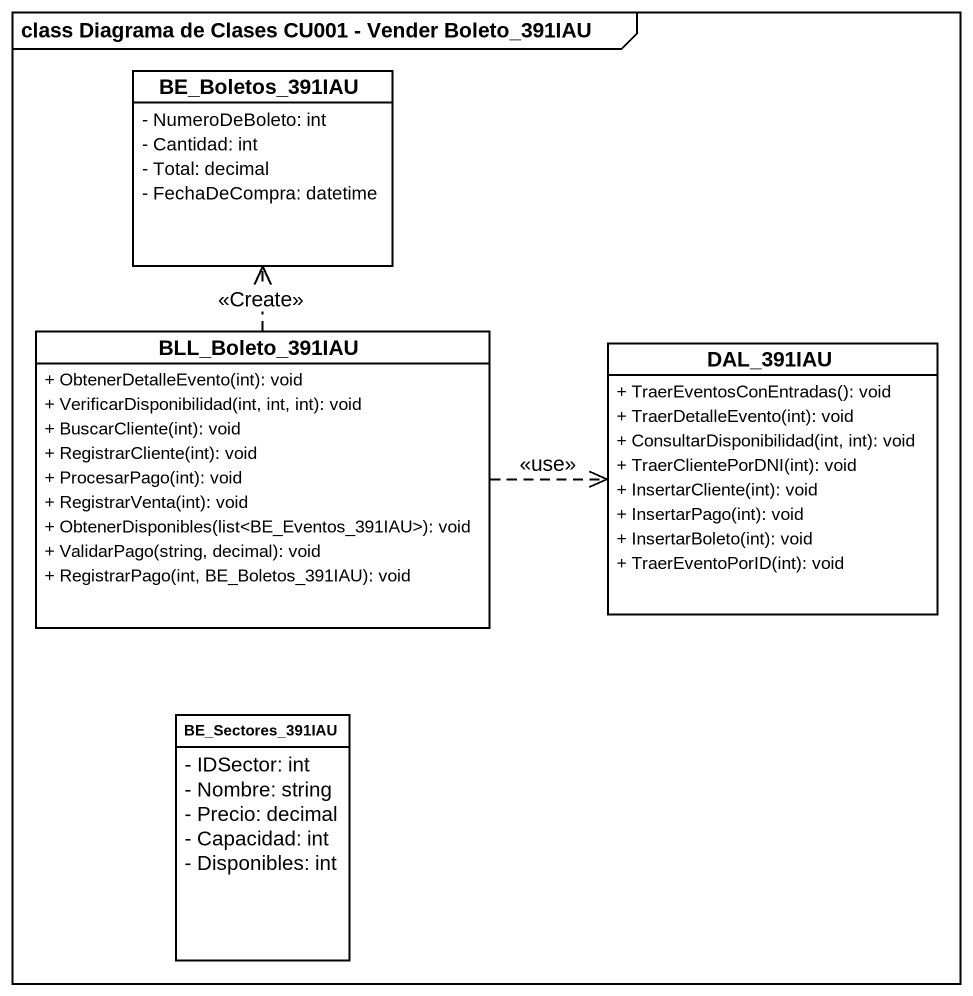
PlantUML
@startuml
mainframe class Diagrama de Clases CU001 - Vender Boleto_391IAU
hide circle
hide empty members
skinparam classAttributeIconSize 0
class BE_Boletos_391IAU {
  - NumeroDeBoleto: int
  - Cantidad: int
  - Total: decimal
  - FechaDeCompra: datetime
}
class BLL_Boleto_391IAU {
  + ObtenerDetalleEvento(int): void
  + VerificarDisponibilidad(int, int, int): void
  + BuscarCliente(int): void
  + RegistrarCliente(int): void
  + ProcesarPago(int): void
  + RegistrarVenta(int): void
  + ObtenerDisponibles(list<BE_Eventos_391IAU>): void
  + ValidarPago(string, decimal): void
  + RegistrarPago(int, BE_Boletos_391IAU): void
}
class DAL_391IAU {
  + TraerEventosConEntradas(): void
  + TraerDetalleEvento(int): void
  + ConsultarDisponibilidad(int, int): void
  + TraerClientePorDNI(int): void
  + InsertarCliente(int): void
  + InsertarPago(int): void
  + InsertarBoleto(int): void
  + TraerEventoPorID(int): void
}
class BE_Sectores_391IAU {
  - IDSector: int
  - Nombre: string
  - Precio: decimal
  - Capacidad: int
  - Disponibles: int
}
BLL_Boleto_391IAU .up.> BE_Boletos_391IAU : <<Create>>
BLL_Boleto_391IAU .right.> DAL_391IAU : <<use>>
@enduml
